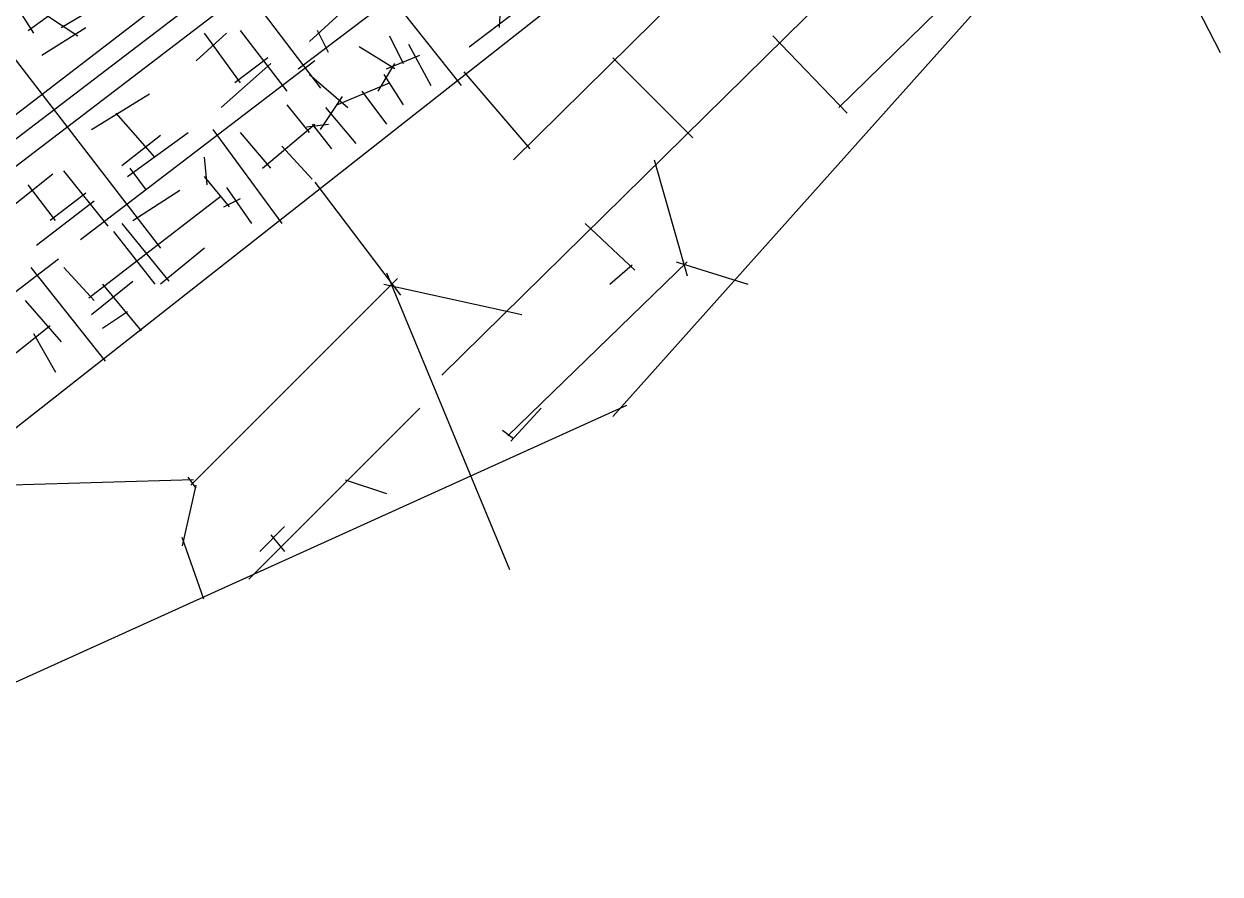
# Model space of a CAD drawing. Extents: x 184397 to 198233, y 8245483 to 8260899.
# Drawn here: x 187902 to 191707, y 8245860 to 8248565 of the extents above; entities that cross this region are included whole.
import ezdxf

# ---------------------------------------------------------------- set-up
doc = ezdxf.new("R2010")
doc.units = 0
doc.layers.add('AXIAL', color=7, linetype='CONTINUOUS')

msp = doc.modelspace()

# ---------------------------------------------------------------- linework, layer by layer
at = {"layer": 'AXIAL', "color": 82, "linetype": 'CONTINUOUS'}
for p, q in [((191327.944784, 8249510.085196), (189231.001505, 8247448.236845)), ((188327.298418, 8249045.070923), (188844.954136, 8248360.714454)), ((190108.384185, 8248773.08286), (189459.120749, 8248132.595841)), ((187748.224838, 8248615.154104), (188336.07294, 8247851.833257)), ((188107.9518, 8247693.904501), (188529.096624, 8248018.534008)), ((189976.775835, 8247807.963807), (190204.89508, 8247737.773951)), ((188116.726322, 8247641.260529), (188248.33404, 8247746.545946)), ((189090.619265, 8247755.320467), (188432.583834, 8247097.284405)), ((189055.524337, 8247772.868879), (189446.096626, 8246829.780613)), ((189046.752342, 8247737.773951), (189485.441155, 8247641.260529)), ((188151.82125, 8247597.391711), (188230.785628, 8247650.035051)), ((188441.357724, 8247114.830921), (187862.286671, 8247097.284405))]:
    msp.add_line(p, q, dxfattribs=at)
at = {"layer": 'AXIAL', "color": 72, "linetype": 'CONTINUOUS'}
for p, q in [((191248.980406, 8249369.702957), (191707.234505, 8248474.024172)), ((188555.41703, 8248799.405794), (186344.414445, 8247097.284405)), ((188581.738069, 8248737.987932), (186063.652493, 8246816.521821)), ((188660.702447, 8248711.666894), (186397.058417, 8246983.225099)), ((188774.761753, 8248422.13042), (189143.263237, 8248702.893004)), ((188827.405725, 8248448.453353), (188081.630762, 8247878.153664)), ((188011.440906, 8247816.738329), (186897.165091, 8246965.676687)), ((189818.847079, 8247351.724055), (186528.664239, 8245860.175394))]:
    msp.add_line(p, q, dxfattribs=at)
at = {"layer": 'AXIAL', "color": 42, "linetype": 'CONTINUOUS'}
msp.add_line((190310.182391, 8249194.227684), (186897.165091, 8246509.43883), dxfattribs=at)
at = {"layer": 'AXIAL', "color": 62, "linetype": 'CONTINUOUS'}
for p, q in [((191108.598166, 8248808.177789), (189774.978261, 8247316.629127)), ((189055.524337, 8248667.797444), (189292.417471, 8248369.488975)), ((189301.191993, 8248413.355898), (189511.764089, 8248167.690769)), ((188502.773691, 8248229.106736), (188722.120308, 8247930.797635)), ((188827.405725, 8248062.403458), (189099.393787, 8247702.676496)), ((187923.702006, 8247790.415396), (188160.59514, 8247492.106295)), ((188151.82125, 8247737.773951), (188274.655078, 8247588.61719))]:
    msp.add_line(p, q, dxfattribs=at)
at = {"layer": 'AXIAL', "color": 102, "linetype": 'CONTINUOUS'}
for p, q in [((187792.094288, 8248755.536344), (187932.476528, 8248536.189726)), ((190915.574482, 8248711.666894), (190494.431554, 8248299.296592)), ((188809.859208, 8248509.868688), (188906.370103, 8248597.607588)), ((190283.859458, 8248527.417731), (190520.752592, 8248281.750076)), ((188687.02538, 8248439.678832), (188529.096624, 8248299.296592)), ((188678.250858, 8248457.225348), (188572.966074, 8248378.26097)), ((188230.785628, 8248079.95187), (188423.809313, 8248220.332214)), ((188099.179806, 8248027.30853), (187985.117972, 8247939.56963)), ((188248.33404, 8247939.56963), (188397.488274, 8248036.08242)), ((188125.500212, 8248000.987492), (187941.251049, 8247860.605252)), ((189687.239361, 8247930.797635), (189845.168117, 8247781.640874)), ((190011.871395, 8247807.963807), (189441.574232, 8247255.213161)), ((187599.070604, 8247299.082611), (187985.117972, 8247606.165601)), ((188406.262796, 8246904.260721), (188450.132246, 8247097.284405)), ((188450.132246, 8247088.509883), (188423.809313, 8247123.605443)), ((188923.918514, 8247114.830921), (189055.524337, 8247070.961471)), ((188687.02538, 8246939.355649), (188730.89483, 8246886.712309))]:
    msp.add_line(p, q, dxfattribs=at)
at = {"layer": 'AXIAL', "color": 112, "linetype": 'CONTINUOUS'}
for p, q in [((189415.251299, 8248553.738138), (189424.025189, 8248711.666894)), ((188897.595581, 8248308.071114), (189064.298859, 8248378.26097)), ((188844.954136, 8248229.106736), (188915.143993, 8248334.39152)), ((188485.227174, 8248053.631463), (188476.452652, 8248141.367836)), ((188537.868619, 8247983.43908), (188590.51259, 8248009.762013)), ((188476.452652, 8247851.833257), (188336.07294, 8247737.773951)), ((189766.203739, 8247737.773951), (189836.396123, 8247799.189286)), ((187906.153594, 8247685.129979), (188020.215427, 8247553.522261)), ((187932.476528, 8247579.845195), (188002.666384, 8247457.011367)), ((189424.025189, 8247272.759677), (189459.120749, 8247246.438639)), ((188651.930452, 8246886.712309), (188730.89483, 8246965.676687))]:
    msp.add_line(p, q, dxfattribs=at)
at = {"layer": 'AXIAL', "color": 122, "linetype": 'CONTINUOUS'}
for p, q in [((187914.928116, 8248544.964248), (188072.856872, 8248659.023554)), ((189318.740404, 8248492.320276), (189502.989567, 8248632.702516)), ((188590.51259, 8248378.26097), (188476.452652, 8248536.189726)), ((189029.203299, 8248351.939932), (189081.84727, 8248439.678832)), ((189046.752342, 8248404.583903), (189108.167677, 8248308.071114)), ((188976.559959, 8248351.939932), (189055.524337, 8248246.655147)), ((188318.523896, 8248141.367836), (188195.6907, 8248281.750076)), ((188959.013442, 8248185.237286), (188862.500653, 8248299.296592)), ((188801.084686, 8248237.880626), (188871.274543, 8248246.655147)), ((188002.666384, 8247939.56963), (187914.928116, 8248053.631463)), ((188546.64314, 8248044.856941), (188625.607519, 8247930.797635)), ((189450.346227, 8247237.664749), (189546.859017, 8247342.952061))]:
    msp.add_line(p, q, dxfattribs=at)
at = {"layer": 'AXIAL', "color": 132, "linetype": 'CONTINUOUS'}
for p, q in [((187967.571456, 8248597.607588), (188072.856872, 8248527.417731)), ((188020.215427, 8248553.738138), (188107.9518, 8248606.382109)), ((187958.797566, 8248465.99987), (188099.179806, 8248553.738138)), ((188450.132246, 8248448.453353), (188546.64314, 8248536.189726)), ((189081.84727, 8248422.13042), (188967.787964, 8248492.320276)), ((189055.524337, 8248422.13042), (189160.811648, 8248465.99987)), ((188116.726322, 8248229.106736), (188300.975485, 8248343.166042)), ((188660.702447, 8248106.272908), (188827.405725, 8248246.655147)), ((188818.631203, 8248246.655147), (188880.049064, 8248167.690769)), ((188213.239112, 8248115.046798), (188336.07294, 8248211.560219)), ((187862.286671, 8247983.43908), (187993.892494, 8248088.726391))]:
    msp.add_line(p, q, dxfattribs=at)
at = {"layer": 'AXIAL', "color": 92, "linetype": 'CONTINUOUS'}
for p, q in [((188739.666825, 8248351.939932), (188590.51259, 8248544.964248)), ((188871.274543, 8248474.77376), (188836.179614, 8248544.964248)), ((190029.419807, 8248202.785697), (189774.978261, 8248457.225348)), ((188809.859208, 8248404.583903), (188932.690509, 8248299.296592)), ((189906.585979, 8248132.595841), (190011.871395, 8247764.094357)), ((188169.369662, 8247922.023113), (188028.987422, 8248097.498386)), ((188292.20349, 8248036.08242), (188239.559518, 8248106.272908)), ((188555.41703, 8247983.43908), (188476.452652, 8248079.95187)), ((188186.916178, 8247904.474702), (188318.523896, 8247737.773951)), ((188213.239112, 8247930.797635), (188362.393346, 8247746.545946)), ((188028.987422, 8247790.415396), (188125.500212, 8247685.129979)), ((189160.811648, 8247342.952061), (188616.832997, 8246798.973409)), ((188473.725692, 8246735.027726), (188405.121747, 8246931.57612))]:
    msp.add_line(p, q, dxfattribs=at)
at = {"layer": 'AXIAL', "color": 142, "linetype": 'CONTINUOUS'}
for p, q in [((189064.298859, 8248527.417731), (189108.167677, 8248439.678832)), ((189125.71672, 8248501.094798), (189195.906577, 8248369.488975)), ((188809.859208, 8248220.332214), (188739.666825, 8248308.071114)), ((188687.02538, 8248106.272908), (188590.51259, 8248220.332214)), ((188722.120308, 8248176.462764), (188818.631203, 8248071.17798))]:
    msp.add_line(p, q, dxfattribs=at)

doc.saveas('drawing.dxf')
